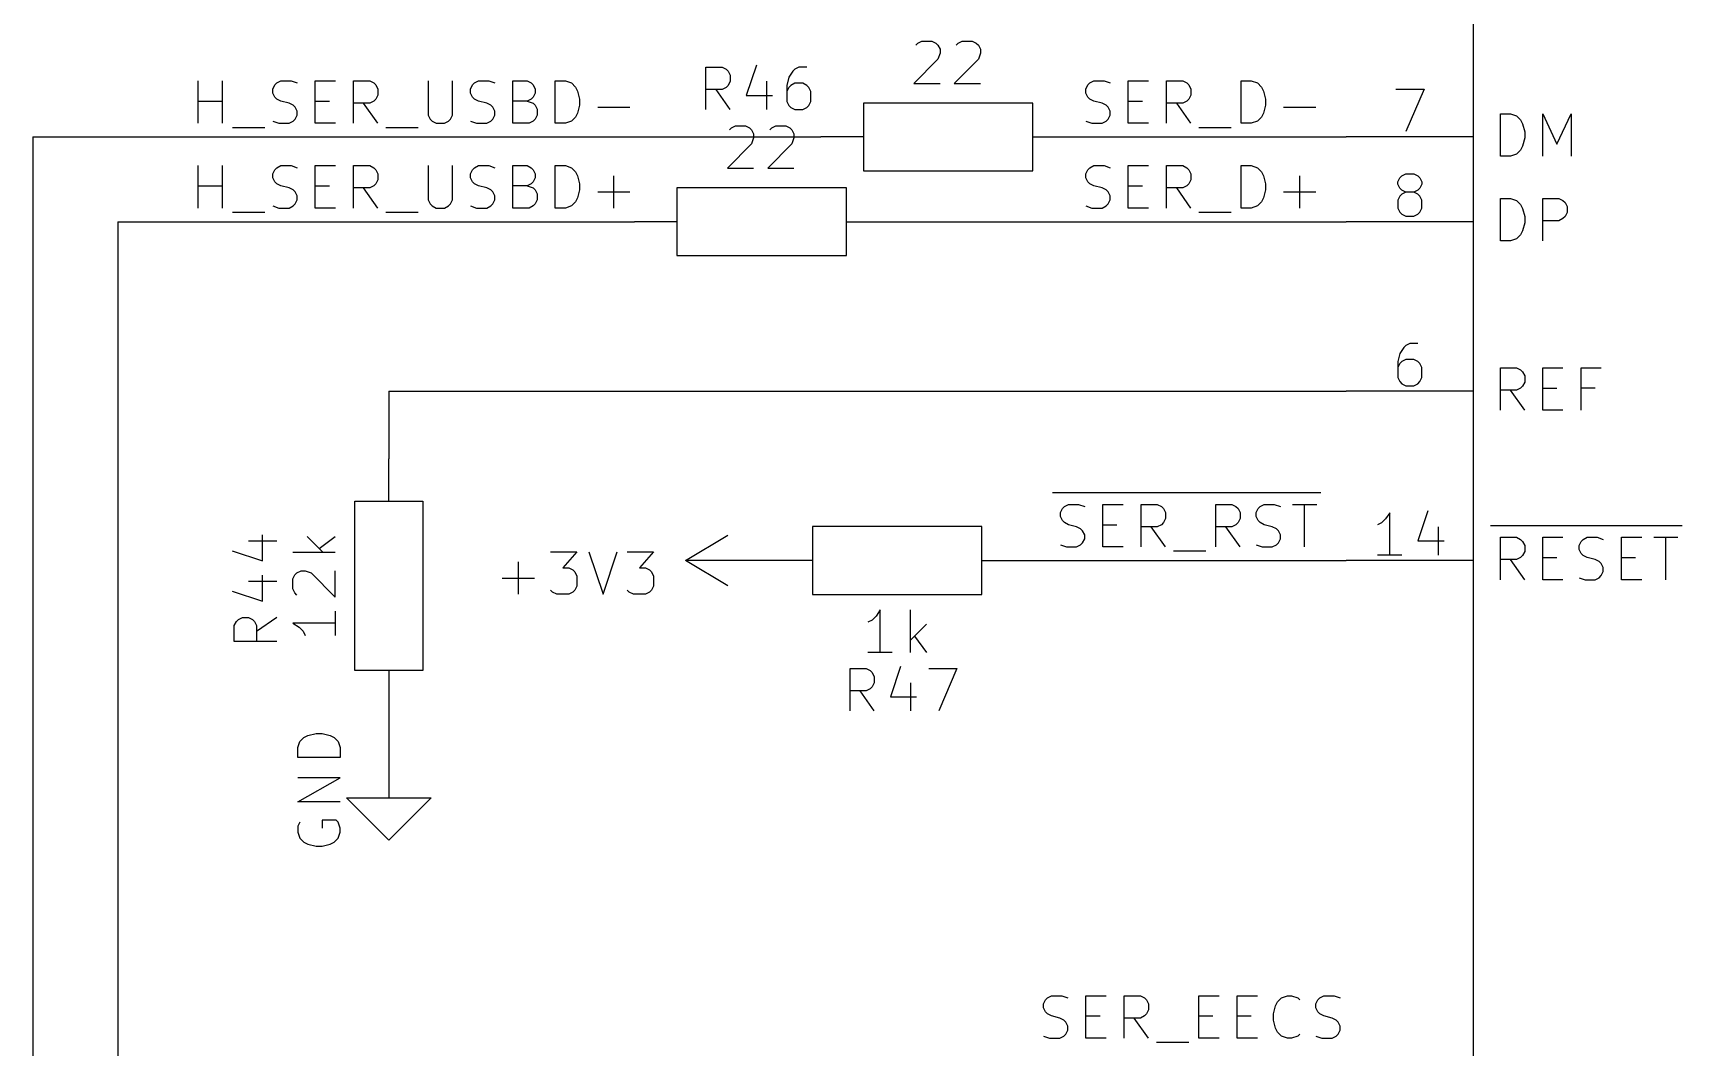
# Model space of a CAD drawing. Extents: x 0.4 to 16.1, y -11.3 to -0.4.
# Drawn here: x 8.41 to 10.356, y -3.564 to -2.367 of the extents above; entities that cross this region are included whole.
import ezdxf

# ---------------------------------------------------------------- set-up
doc = ezdxf.new("R2010")
doc.units = 0
doc.header["$MEASUREMENT"] = 0
for name, color, linetype in [('BLACK', 7, 'CONTINUOUS'), ('CYAN2', 4, 'CONTINUOUS'), ('GREEN2', 3, 'CONTINUOUS'), ('LYELLOW', 51, 'CONTINUOUS'), ('RED2', 1, 'CONTINUOUS')]:
    doc.layers.add(name, color=color, linetype=linetype)

msp = doc.modelspace()

# ---------------------------------------------------------------- linework, layer by layer
at = {"layer": 'BLACK', "linetype": 'CONTINUOUS'}
for p, q in [((8.60503, -2.47387), (8.60503, -2.42387)), ((8.6336, -2.47387), (8.6336, -2.42387)), ((8.69313, -2.43339), (8.6955, -2.42863)), ((8.6955, -2.42863), (8.69789, -2.42625)), ((8.69789, -2.42625), (8.70265, -2.42387)), ((8.70265, -2.42387), (8.71455, -2.42387)), ((8.71455, -2.42387), (8.7217, -2.42625)), ((8.74313, -2.47387), (8.74313, -2.42387)), ((8.74313, -2.42387), (8.76693, -2.42387)), ((8.78836, -2.47387), (8.78836, -2.42387)), ((8.78836, -2.42387), (8.80741, -2.42387)), ((8.80741, -2.42387), (8.81217, -2.42625)), ((8.81217, -2.42625), (8.81455, -2.42863)), ((8.81455, -2.42863), (8.81693, -2.43339)), ((8.87646, -2.42387), (8.87646, -2.46434)), ((8.90503, -2.46434), (8.90503, -2.42387)), ((8.92646, -2.43339), (8.92884, -2.42863)), ((8.92884, -2.42863), (8.93122, -2.42625)), ((8.93122, -2.42625), (8.93598, -2.42387)), ((8.93598, -2.42387), (8.94789, -2.42387)), ((8.94789, -2.42387), (8.95503, -2.42625)), ((8.97646, -2.47387), (8.97646, -2.42387)), ((8.97646, -2.42387), (8.99313, -2.42387)), ((8.99313, -2.42387), (8.99789, -2.42625)), ((8.99789, -2.42625), (9.00027, -2.42863)), ((9.00027, -2.42863), (9.00265, -2.43339)), ((9.02646, -2.47387), (9.02646, -2.42387)), ((9.02646, -2.42387), (9.03836, -2.42387)), ((9.03836, -2.42387), (9.0455, -2.42625)), ((9.0455, -2.42625), (9.05027, -2.43101)), ((9.05027, -2.43101), (9.05265, -2.43577)), ((9.65265, -2.43339), (9.65503, -2.42863)), ((9.65503, -2.42863), (9.65741, -2.42625)), ((9.65741, -2.42625), (9.66217, -2.42387)), ((9.66217, -2.42387), (9.67407, -2.42387)), ((9.67407, -2.42387), (9.68122, -2.42625)), ((9.70265, -2.47387), (9.70265, -2.42387)), ((9.70265, -2.42387), (9.72646, -2.42387)), ((9.74789, -2.47387), (9.74789, -2.42387)), ((9.74789, -2.42387), (9.76693, -2.42387)), ((9.76693, -2.42387), (9.7717, -2.42625)), ((9.7717, -2.42625), (9.77407, -2.42863)), ((9.77407, -2.42863), (9.77646, -2.43339)), ((9.83598, -2.47387), (9.83598, -2.42387)), ((9.83598, -2.42387), (9.84789, -2.42387)), ((9.84789, -2.42387), (9.85503, -2.42625)), ((9.85503, -2.42625), (9.85979, -2.43101)), ((9.85979, -2.43101), (9.86217, -2.43577)), ((8.60503, -2.44767), (8.6336, -2.44767)), ((8.69313, -2.43815), (8.69313, -2.43339)), ((8.6955, -2.44291), (8.69313, -2.43815)), ((8.69789, -2.4453), (8.6955, -2.44291)), ((8.70265, -2.44767), (8.69789, -2.4453)), ((8.71217, -2.45006), (8.70265, -2.44767)), ((8.71693, -2.45244), (8.71217, -2.45006)), ((8.74313, -2.44767), (8.75979, -2.44767)), ((8.80741, -2.45006), (8.78836, -2.45006)), ((8.81693, -2.47387), (8.80027, -2.45006)), ((8.81217, -2.44767), (8.80741, -2.45006)), ((8.81455, -2.4453), (8.81217, -2.44767)), ((8.81693, -2.44053), (8.81455, -2.4453)), ((8.81693, -2.43339), (8.81693, -2.44053)), ((8.92646, -2.43815), (8.92646, -2.43339)), ((8.92884, -2.44291), (8.92646, -2.43815)), ((8.93122, -2.4453), (8.92884, -2.44291)), ((8.93598, -2.44767), (8.93122, -2.4453)), ((8.9455, -2.45006), (8.93598, -2.44767)), ((8.95027, -2.45244), (8.9455, -2.45006)), ((8.99313, -2.44767), (8.97646, -2.44767)), ((8.99789, -2.4453), (8.99313, -2.44767)), ((8.99313, -2.44767), (9.00027, -2.45006)), ((9.00027, -2.44291), (8.99789, -2.4453)), ((9.00265, -2.43815), (9.00027, -2.44291)), ((9.00027, -2.45006), (9.00265, -2.45244)), ((9.00265, -2.43339), (9.00265, -2.43815)), ((9.05265, -2.43577), (9.05503, -2.4453)), ((9.05503, -2.4453), (9.05503, -2.45244)), ((9.65265, -2.43815), (9.65265, -2.43339)), ((9.65503, -2.44291), (9.65265, -2.43815)), ((9.65741, -2.4453), (9.65503, -2.44291)), ((9.66217, -2.44767), (9.65741, -2.4453)), ((9.6717, -2.45006), (9.66217, -2.44767)), ((9.67646, -2.45244), (9.6717, -2.45006)), ((9.70265, -2.44767), (9.71931, -2.44767)), ((9.76693, -2.45006), (9.74789, -2.45006)), ((9.77646, -2.47387), (9.75979, -2.45006)), ((9.7717, -2.44767), (9.76693, -2.45006)), ((9.77407, -2.4453), (9.7717, -2.44767)), ((9.77646, -2.44053), (9.77407, -2.4453)), ((9.77646, -2.43339), (9.77646, -2.44053)), ((9.86217, -2.43577), (9.86455, -2.4453)), ((9.86455, -2.4453), (9.86455, -2.45244)), ((8.69313, -2.47148), (8.70027, -2.47387)), ((8.71217, -2.47387), (8.71693, -2.47148)), ((8.71931, -2.45482), (8.71693, -2.45244)), ((8.71693, -2.47148), (8.71931, -2.4691)), ((8.7217, -2.45958), (8.71931, -2.45482)), ((8.71931, -2.4691), (8.7217, -2.46434)), ((8.7217, -2.46434), (8.7217, -2.45958)), ((8.87646, -2.46434), (8.87884, -2.4691)), ((8.87884, -2.4691), (8.88122, -2.47148)), ((8.88122, -2.47148), (8.88598, -2.47387)), ((8.8955, -2.47387), (8.90027, -2.47148)), ((8.90027, -2.47148), (8.90265, -2.4691)), ((8.90265, -2.4691), (8.90503, -2.46434)), ((8.92646, -2.47148), (8.9336, -2.47387)), ((8.9455, -2.47387), (8.95027, -2.47148)), ((8.95265, -2.45482), (8.95027, -2.45244)), ((8.95027, -2.47148), (8.95265, -2.4691)), ((8.95503, -2.45958), (8.95265, -2.45482)), ((8.95265, -2.4691), (8.95503, -2.46434)), ((8.95503, -2.46434), (8.95503, -2.45958)), ((9.00027, -2.47148), (8.9955, -2.47387)), ((9.00265, -2.4691), (9.00027, -2.47148)), ((9.00265, -2.45244), (9.00503, -2.4572)), ((9.00503, -2.46434), (9.00265, -2.4691)), ((9.00503, -2.4572), (9.00503, -2.46434)), ((9.0455, -2.47148), (9.03836, -2.47387)), ((9.05027, -2.46672), (9.0455, -2.47148)), ((9.05265, -2.46196), (9.05027, -2.46672)), ((9.05503, -2.45244), (9.05265, -2.46196)), ((9.07646, -2.45482), (9.11455, -2.45482)), ((9.65265, -2.47148), (9.65979, -2.47387)), ((9.6717, -2.47387), (9.67646, -2.47148)), ((9.67884, -2.45482), (9.67646, -2.45244)), ((9.67646, -2.47148), (9.67884, -2.4691)), ((9.68122, -2.45958), (9.67884, -2.45482)), ((9.67884, -2.4691), (9.68122, -2.46434)), ((9.68122, -2.46434), (9.68122, -2.45958)), ((9.85503, -2.47148), (9.84789, -2.47387)), ((9.85979, -2.46672), (9.85503, -2.47148)), ((9.86217, -2.46196), (9.85979, -2.46672)), ((9.86455, -2.45244), (9.86217, -2.46196)), ((9.88598, -2.45482), (9.92407, -2.45482)), ((8.6455, -2.47863), (8.6836, -2.47863)), ((8.70027, -2.47387), (8.71217, -2.47387)), ((8.76693, -2.47387), (8.74313, -2.47387)), ((8.82646, -2.47863), (8.86455, -2.47863)), ((8.88598, -2.47387), (8.8955, -2.47387)), ((8.9336, -2.47387), (8.9455, -2.47387)), ((8.9955, -2.47387), (8.97646, -2.47387)), ((9.03836, -2.47387), (9.02646, -2.47387)), ((9.65979, -2.47387), (9.6717, -2.47387)), ((9.72646, -2.47387), (9.70265, -2.47387)), ((9.78598, -2.47863), (9.82407, -2.47863)), ((9.84789, -2.47387), (9.83598, -2.47387)), ((8.60503, -2.57387), (8.60503, -2.52387)), ((8.6336, -2.57387), (8.6336, -2.52387)), ((8.69313, -2.53339), (8.6955, -2.52863)), ((8.6955, -2.52863), (8.69789, -2.52625)), ((8.69789, -2.52625), (8.70265, -2.52387)), ((8.70265, -2.52387), (8.71455, -2.52387)), ((8.71455, -2.52387), (8.7217, -2.52625)), ((8.74313, -2.57387), (8.74313, -2.52387)), ((8.74313, -2.52387), (8.76693, -2.52387)), ((8.78836, -2.57387), (8.78836, -2.52387)), ((8.78836, -2.52387), (8.80741, -2.52387)), ((8.80741, -2.52387), (8.81217, -2.52625)), ((8.81217, -2.52625), (8.81455, -2.52863)), ((8.81455, -2.52863), (8.81693, -2.53339)), ((8.87646, -2.52387), (8.87646, -2.56434)), ((8.90503, -2.56434), (8.90503, -2.52387)), ((8.92646, -2.53339), (8.92884, -2.52863)), ((8.92884, -2.52863), (8.93122, -2.52625)), ((8.93122, -2.52625), (8.93598, -2.52387)), ((8.93598, -2.52387), (8.94789, -2.52387)), ((8.94789, -2.52387), (8.95503, -2.52625)), ((8.97646, -2.57387), (8.97646, -2.52387)), ((8.97646, -2.52387), (8.99313, -2.52387)), ((8.99313, -2.52387), (8.99789, -2.52625)), ((8.99789, -2.52625), (9.00027, -2.52863)), ((9.00027, -2.52863), (9.00265, -2.53339)), ((9.02646, -2.57387), (9.02646, -2.52387)), ((9.02646, -2.52387), (9.03836, -2.52387)), ((9.03836, -2.52387), (9.0455, -2.52625)), ((9.0455, -2.52625), (9.05027, -2.53101)), ((9.65265, -2.53339), (9.65503, -2.52863)), ((9.65503, -2.52863), (9.65741, -2.52625)), ((9.65741, -2.52625), (9.66217, -2.52387)), ((9.66217, -2.52387), (9.67407, -2.52387)), ((9.67407, -2.52387), (9.68122, -2.52625)), ((9.70265, -2.57387), (9.70265, -2.52387)), ((9.70265, -2.52387), (9.72646, -2.52387)), ((9.74789, -2.57387), (9.74789, -2.52387)), ((9.74789, -2.52387), (9.76693, -2.52387)), ((9.76693, -2.52387), (9.7717, -2.52625)), ((9.7717, -2.52625), (9.77407, -2.52863)), ((9.77407, -2.52863), (9.77646, -2.53339)), ((9.83598, -2.57387), (9.83598, -2.52387)), ((9.83598, -2.52387), (9.84789, -2.52387)), ((9.84789, -2.52387), (9.85503, -2.52625)), ((9.85503, -2.52625), (9.85979, -2.53101)), ((8.60503, -2.54767), (8.6336, -2.54767)), ((8.69313, -2.53815), (8.69313, -2.53339)), ((8.6955, -2.54291), (8.69313, -2.53815)), ((8.69789, -2.5453), (8.6955, -2.54291)), ((8.70265, -2.54767), (8.69789, -2.5453)), ((8.71217, -2.55006), (8.70265, -2.54767)), ((8.74313, -2.54767), (8.75979, -2.54767)), ((8.81217, -2.54767), (8.80741, -2.55006)), ((8.81455, -2.5453), (8.81217, -2.54767)), ((8.81693, -2.54053), (8.81455, -2.5453)), ((8.81693, -2.53339), (8.81693, -2.54053)), ((8.92646, -2.53815), (8.92646, -2.53339)), ((8.92884, -2.54291), (8.92646, -2.53815)), ((8.93122, -2.5453), (8.92884, -2.54291)), ((8.93598, -2.54767), (8.93122, -2.5453)), ((8.9455, -2.55006), (8.93598, -2.54767)), ((8.99313, -2.54767), (8.97646, -2.54767)), ((8.99789, -2.5453), (8.99313, -2.54767)), ((8.99313, -2.54767), (9.00027, -2.55006)), ((9.00027, -2.54291), (8.99789, -2.5453)), ((9.00265, -2.53815), (9.00027, -2.54291)), ((9.00265, -2.53339), (9.00265, -2.53815)), ((9.05027, -2.53101), (9.05265, -2.53577)), ((9.05265, -2.53577), (9.05503, -2.5453)), ((9.05503, -2.5453), (9.05503, -2.55244)), ((9.0955, -2.57387), (9.0955, -2.53577)), ((9.65265, -2.53815), (9.65265, -2.53339)), ((9.65503, -2.54291), (9.65265, -2.53815)), ((9.65741, -2.5453), (9.65503, -2.54291)), ((9.66217, -2.54767), (9.65741, -2.5453)), ((9.6717, -2.55006), (9.66217, -2.54767)), ((9.70265, -2.54767), (9.71931, -2.54767)), ((9.7717, -2.54767), (9.76693, -2.55006)), ((9.77407, -2.5453), (9.7717, -2.54767)), ((9.77646, -2.54053), (9.77407, -2.5453)), ((9.77646, -2.53339), (9.77646, -2.54053)), ((9.85979, -2.53101), (9.86217, -2.53577)), ((9.86217, -2.53577), (9.86455, -2.5453)), ((9.86455, -2.5453), (9.86455, -2.55244)), ((9.90503, -2.57387), (9.90503, -2.53577)), ((8.71693, -2.55244), (8.71217, -2.55006)), ((8.71931, -2.55482), (8.71693, -2.55244)), ((8.7217, -2.55958), (8.71931, -2.55482)), ((8.71931, -2.5691), (8.7217, -2.56434)), ((8.7217, -2.56434), (8.7217, -2.55958)), ((8.80741, -2.55006), (8.78836, -2.55006)), ((8.81693, -2.57387), (8.80027, -2.55006)), ((8.87646, -2.56434), (8.87884, -2.5691)), ((8.90265, -2.5691), (8.90503, -2.56434)), ((8.95027, -2.55244), (8.9455, -2.55006)), ((8.95265, -2.55482), (8.95027, -2.55244)), ((8.95503, -2.55958), (8.95265, -2.55482)), ((8.95265, -2.5691), (8.95503, -2.56434)), ((8.95503, -2.56434), (8.95503, -2.55958)), ((9.00027, -2.55006), (9.00265, -2.55244)), ((9.00265, -2.55244), (9.00503, -2.5572)), ((9.00503, -2.56434), (9.00265, -2.5691)), ((9.00503, -2.5572), (9.00503, -2.56434)), ((9.05027, -2.56672), (9.0455, -2.57148)), ((9.05265, -2.56196), (9.05027, -2.56672)), ((9.05503, -2.55244), (9.05265, -2.56196)), ((9.07646, -2.55482), (9.11455, -2.55482)), ((9.67646, -2.55244), (9.6717, -2.55006)), ((9.67884, -2.55482), (9.67646, -2.55244)), ((9.68122, -2.55958), (9.67884, -2.55482)), ((9.67884, -2.5691), (9.68122, -2.56434)), ((9.68122, -2.56434), (9.68122, -2.55958)), ((9.76693, -2.55006), (9.74789, -2.55006)), ((9.77646, -2.57387), (9.75979, -2.55006)), ((9.85979, -2.56672), (9.85503, -2.57148)), ((9.86217, -2.56196), (9.85979, -2.56672)), ((9.86455, -2.55244), (9.86217, -2.56196)), ((9.88598, -2.55482), (9.92407, -2.55482)), ((8.6455, -2.57863), (8.6836, -2.57863)), ((8.69313, -2.57148), (8.70027, -2.57387)), ((8.70027, -2.57387), (8.71217, -2.57387)), ((8.71217, -2.57387), (8.71693, -2.57148)), ((8.71693, -2.57148), (8.71931, -2.5691)), ((8.76693, -2.57387), (8.74313, -2.57387)), ((8.82646, -2.57863), (8.86455, -2.57863)), ((8.87884, -2.5691), (8.88122, -2.57148)), ((8.88122, -2.57148), (8.88598, -2.57387)), ((8.88598, -2.57387), (8.8955, -2.57387)), ((8.8955, -2.57387), (8.90027, -2.57148)), ((8.90027, -2.57148), (8.90265, -2.5691)), ((8.92646, -2.57148), (8.9336, -2.57387)), ((8.9336, -2.57387), (8.9455, -2.57387)), ((8.9455, -2.57387), (8.95027, -2.57148)), ((8.95027, -2.57148), (8.95265, -2.5691)), ((8.9955, -2.57387), (8.97646, -2.57387)), ((9.00027, -2.57148), (8.9955, -2.57387)), ((9.00265, -2.5691), (9.00027, -2.57148)), ((9.03836, -2.57387), (9.02646, -2.57387)), ((9.0455, -2.57148), (9.03836, -2.57387)), ((9.65265, -2.57148), (9.65979, -2.57387)), ((9.65979, -2.57387), (9.6717, -2.57387)), ((9.6717, -2.57387), (9.67646, -2.57148)), ((9.67646, -2.57148), (9.67884, -2.5691)), ((9.72646, -2.57387), (9.70265, -2.57387)), ((9.78598, -2.57863), (9.82407, -2.57863)), ((9.84789, -2.57387), (9.83598, -2.57387)), ((9.85503, -2.57148), (9.84789, -2.57387)), ((9.61313, -2.90975), (9.66074, -2.90975)), ((9.66074, -2.90975), (9.70598, -2.90975)), ((9.70598, -2.90975), (9.75598, -2.90975)), ((9.75598, -2.90975), (9.79407, -2.90975)), ((9.79407, -2.90975), (9.84407, -2.90975)), ((9.84407, -2.90975), (9.8917, -2.90975)), ((9.8917, -2.90975), (9.92979, -2.90975)), ((9.62265, -2.93339), (9.62503, -2.92863)), ((9.62265, -2.93815), (9.62265, -2.93339)), ((9.62503, -2.94291), (9.62265, -2.93815)), ((9.62503, -2.92863), (9.62741, -2.92625)), ((9.62741, -2.92625), (9.63217, -2.92387)), ((9.63217, -2.92387), (9.64407, -2.92387)), ((9.64407, -2.92387), (9.65122, -2.92625)), ((9.67265, -2.97387), (9.67265, -2.92387)), ((9.67265, -2.92387), (9.69646, -2.92387)), ((9.71789, -2.97387), (9.71789, -2.92387)), ((9.71789, -2.92387), (9.73693, -2.92387)), ((9.73693, -2.92387), (9.7417, -2.92625)), ((9.7417, -2.92625), (9.74407, -2.92863)), ((9.74407, -2.92863), (9.74646, -2.93339)), ((9.74646, -2.93339), (9.74646, -2.94053)), ((9.80598, -2.97387), (9.80598, -2.92387)), ((9.80598, -2.92387), (9.82503, -2.92387)), ((9.82503, -2.92387), (9.82979, -2.92625)), ((9.82979, -2.92625), (9.83217, -2.92863)), ((9.83217, -2.92863), (9.83455, -2.93339)), ((9.83455, -2.93339), (9.83455, -2.94053)), ((9.8536, -2.93339), (9.85598, -2.92863)), ((9.8536, -2.93815), (9.8536, -2.93339)), ((9.85598, -2.94291), (9.8536, -2.93815)), ((9.85598, -2.92863), (9.85836, -2.92625)), ((9.85836, -2.92625), (9.86313, -2.92387)), ((9.86313, -2.92387), (9.87503, -2.92387)), ((9.87503, -2.92387), (9.88217, -2.92625)), ((9.89646, -2.92387), (9.92503, -2.92387)), ((9.91074, -2.97387), (9.91074, -2.92387)), ((9.62741, -2.9453), (9.62503, -2.94291)), ((9.63217, -2.94767), (9.62741, -2.9453)), ((9.6417, -2.95006), (9.63217, -2.94767)), ((9.64646, -2.95244), (9.6417, -2.95006)), ((9.64884, -2.95482), (9.64646, -2.95244)), ((9.65122, -2.95958), (9.64884, -2.95482)), ((9.67265, -2.94767), (9.68931, -2.94767)), ((9.73693, -2.95006), (9.71789, -2.95006)), ((9.74646, -2.97387), (9.72979, -2.95006)), ((9.7417, -2.94767), (9.73693, -2.95006)), ((9.74407, -2.9453), (9.7417, -2.94767)), ((9.74646, -2.94053), (9.74407, -2.9453)), ((9.82503, -2.95006), (9.80598, -2.95006)), ((9.83455, -2.97387), (9.81789, -2.95006)), ((9.82979, -2.94767), (9.82503, -2.95006)), ((9.83217, -2.9453), (9.82979, -2.94767)), ((9.83455, -2.94053), (9.83217, -2.9453)), ((9.85836, -2.9453), (9.85598, -2.94291)), ((9.86313, -2.94767), (9.85836, -2.9453)), ((9.87265, -2.95006), (9.86313, -2.94767)), ((9.87741, -2.95244), (9.87265, -2.95006)), ((9.87979, -2.95482), (9.87741, -2.95244)), ((9.88217, -2.95958), (9.87979, -2.95482)), ((9.62265, -2.97148), (9.62979, -2.97387)), ((9.62979, -2.97387), (9.6417, -2.97387)), ((9.6417, -2.97387), (9.64646, -2.97148)), ((9.64646, -2.97148), (9.64884, -2.9691)), ((9.64884, -2.9691), (9.65122, -2.96434)), ((9.65122, -2.96434), (9.65122, -2.95958)), ((9.69646, -2.97387), (9.67265, -2.97387)), ((9.8536, -2.97148), (9.86074, -2.97387)), ((9.86074, -2.97387), (9.87265, -2.97387)), ((9.87265, -2.97387), (9.87741, -2.97148)), ((9.87741, -2.97148), (9.87979, -2.9691)), ((9.87979, -2.9691), (9.88217, -2.96434)), ((9.88217, -2.96434), (9.88217, -2.95958)), ((9.75598, -2.97863), (9.79407, -2.97863)), ((9.60265, -3.51339), (9.60503, -3.50863)), ((9.60265, -3.51815), (9.60265, -3.51339)), ((9.60503, -3.52291), (9.60265, -3.51815)), ((9.60503, -3.50863), (9.60741, -3.50625)), ((9.60741, -3.50625), (9.61217, -3.50387)), ((9.61217, -3.50387), (9.62407, -3.50387)), ((9.62407, -3.50387), (9.63122, -3.50625)), ((9.65265, -3.55387), (9.65265, -3.50387)), ((9.65265, -3.50387), (9.67646, -3.50387)), ((9.69789, -3.55387), (9.69789, -3.50387)), ((9.69789, -3.50387), (9.71693, -3.50387)), ((9.71693, -3.50387), (9.7217, -3.50625)), ((9.7217, -3.50625), (9.72407, -3.50863)), ((9.72407, -3.50863), (9.72646, -3.51339)), ((9.72646, -3.52053), (9.72407, -3.5253)), ((9.72646, -3.51339), (9.72646, -3.52053)), ((9.78598, -3.55387), (9.78598, -3.50387)), ((9.78598, -3.50387), (9.80979, -3.50387)), ((9.83122, -3.55387), (9.83122, -3.50387)), ((9.83122, -3.50387), (9.85503, -3.50387)), ((9.87407, -3.5253), (9.87646, -3.51577)), ((9.87646, -3.51577), (9.87884, -3.51101)), ((9.87884, -3.51101), (9.8836, -3.50625)), ((9.8836, -3.50625), (9.89074, -3.50387)), ((9.89074, -3.50387), (9.8955, -3.50387)), ((9.8955, -3.50387), (9.90265, -3.50625)), ((9.90265, -3.50625), (9.90503, -3.50863)), ((9.92407, -3.51339), (9.92646, -3.50863)), ((9.92407, -3.51815), (9.92407, -3.51339)), ((9.92646, -3.52291), (9.92407, -3.51815)), ((9.92646, -3.50863), (9.92884, -3.50625)), ((9.92884, -3.50625), (9.9336, -3.50387)), ((9.9336, -3.50387), (9.9455, -3.50387)), ((9.9455, -3.50387), (9.95265, -3.50625)), ((9.60741, -3.5253), (9.60503, -3.52291)), ((9.61217, -3.52767), (9.60741, -3.5253)), ((9.6217, -3.53006), (9.61217, -3.52767)), ((9.62646, -3.53244), (9.6217, -3.53006)), ((9.62884, -3.53482), (9.62646, -3.53244)), ((9.63122, -3.53958), (9.62884, -3.53482)), ((9.63122, -3.54434), (9.63122, -3.53958)), ((9.65265, -3.52767), (9.66931, -3.52767)), ((9.71693, -3.53006), (9.69789, -3.53006)), ((9.72646, -3.55387), (9.70979, -3.53006)), ((9.7217, -3.52767), (9.71693, -3.53006)), ((9.72407, -3.5253), (9.7217, -3.52767)), ((9.78598, -3.52767), (9.80265, -3.52767)), ((9.83122, -3.52767), (9.84789, -3.52767)), ((9.87407, -3.53244), (9.87407, -3.5253)), ((9.87646, -3.54196), (9.87407, -3.53244)), ((9.87884, -3.54672), (9.87646, -3.54196)), ((9.92884, -3.5253), (9.92646, -3.52291)), ((9.9336, -3.52767), (9.92884, -3.5253)), ((9.94313, -3.53006), (9.9336, -3.52767)), ((9.94789, -3.53244), (9.94313, -3.53006)), ((9.95027, -3.53482), (9.94789, -3.53244)), ((9.95265, -3.53958), (9.95027, -3.53482)), ((9.95265, -3.54434), (9.95265, -3.53958)), ((9.60265, -3.55148), (9.60979, -3.55387)), ((9.60979, -3.55387), (9.6217, -3.55387)), ((9.6217, -3.55387), (9.62646, -3.55148)), ((9.62646, -3.55148), (9.62884, -3.5491)), ((9.62884, -3.5491), (9.63122, -3.54434)), ((9.67646, -3.55387), (9.65265, -3.55387)), ((9.73598, -3.55863), (9.77407, -3.55863)), ((9.80979, -3.55387), (9.78598, -3.55387)), ((9.85503, -3.55387), (9.83122, -3.55387)), ((9.8836, -3.55148), (9.87884, -3.54672)), ((9.89074, -3.55387), (9.8836, -3.55148)), ((9.8955, -3.55387), (9.89074, -3.55387)), ((9.90265, -3.55148), (9.8955, -3.55387)), ((9.90503, -3.5491), (9.90265, -3.55148)), ((9.92407, -3.55148), (9.93122, -3.55387)), ((9.93122, -3.55387), (9.94313, -3.55387)), ((9.94313, -3.55387), (9.94789, -3.55148)), ((9.94789, -3.55148), (9.95027, -3.5491)), ((9.95027, -3.5491), (9.95265, -3.54434))]:
    msp.add_line(p, q, dxfattribs=at)
at = {"layer": 'CYAN2', "linetype": 'CONTINUOUS'}
for p, q in [((9.4519, -2.38159), (9.45428, -2.37922)), ((9.45428, -2.37922), (9.45905, -2.37683)), ((9.45905, -2.37683), (9.47095, -2.37683)), ((9.47095, -2.37683), (9.47571, -2.37922)), ((9.47571, -2.37922), (9.47809, -2.38159)), ((9.47809, -2.38159), (9.48047, -2.38636)), ((9.48047, -2.39112), (9.47809, -2.39826)), ((9.48047, -2.38636), (9.48047, -2.39112)), ((9.49952, -2.38159), (9.5019, -2.37922)), ((9.5019, -2.37922), (9.50667, -2.37683)), ((9.50667, -2.37683), (9.51857, -2.37683)), ((9.51857, -2.37683), (9.52333, -2.37922)), ((9.52333, -2.37922), (9.52571, -2.38159)), ((9.52571, -2.38159), (9.52809, -2.38636)), ((9.52809, -2.39112), (9.52571, -2.39826)), ((9.52809, -2.38636), (9.52809, -2.39112)), ((9.20428, -2.45762), (9.20428, -2.40762)), ((9.20428, -2.40762), (9.22333, -2.40762)), ((9.22333, -2.40762), (9.22809, -2.41)), ((9.22809, -2.41), (9.23047, -2.41238)), ((9.23047, -2.41238), (9.23285, -2.41714)), ((9.26381, -2.40524), (9.2519, -2.44095)), ((9.30667, -2.41238), (9.3019, -2.41952)), ((9.30905, -2.41), (9.30667, -2.41238)), ((9.31381, -2.40762), (9.30905, -2.41)), ((9.32333, -2.40762), (9.31381, -2.40762)), ((9.47809, -2.39826), (9.44952, -2.42683)), ((9.52571, -2.39826), (9.49714, -2.42683)), ((9.22809, -2.43143), (9.22333, -2.43381)), ((9.23047, -2.42905), (9.22809, -2.43143)), ((9.23285, -2.42428), (9.23047, -2.42905)), ((9.23285, -2.41714), (9.23285, -2.42428)), ((9.27571, -2.42428), (9.27571, -2.45762)), ((9.3019, -2.41952), (9.29952, -2.42905)), ((9.29952, -2.42905), (9.29952, -2.44809)), ((9.3019, -2.43143), (9.29952, -2.43619)), ((9.30428, -2.42905), (9.3019, -2.43143)), ((9.30905, -2.42667), (9.30428, -2.42905)), ((9.31857, -2.42667), (9.30905, -2.42667)), ((9.32333, -2.42905), (9.31857, -2.42667)), ((9.32571, -2.43143), (9.32333, -2.42905)), ((9.32809, -2.43619), (9.32571, -2.43143)), ((9.44952, -2.42683), (9.48047, -2.42683)), ((9.49714, -2.42683), (9.52809, -2.42683)), ((9.22333, -2.43381), (9.20428, -2.43381)), ((9.23285, -2.45762), (9.21619, -2.43381)), ((9.2519, -2.44095), (9.28285, -2.44095)), ((9.29952, -2.44809), (9.3019, -2.45285)), ((9.32571, -2.45285), (9.32809, -2.44809)), ((9.32809, -2.44809), (9.32809, -2.43619)), ((9.3019, -2.45285), (9.30428, -2.45524)), ((9.30428, -2.45524), (9.30905, -2.45762)), ((9.30905, -2.45762), (9.31857, -2.45762)), ((9.31857, -2.45762), (9.32333, -2.45524)), ((9.32333, -2.45524), (9.32571, -2.45285)), ((10.1419, -2.51262), (10.1419, -2.46262)), ((10.1419, -2.46262), (10.1538, -2.46262)), ((10.1538, -2.46262), (10.1609, -2.465)), ((10.1609, -2.465), (10.1657, -2.46976)), ((10.1657, -2.46976), (10.1681, -2.47452)), ((10.1919, -2.51262), (10.1919, -2.46262)), ((10.1919, -2.46262), (10.2086, -2.49833)), ((10.2086, -2.49833), (10.2252, -2.46262)), ((10.2252, -2.46262), (10.2252, -2.51262)), ((9.2319, -2.48159), (9.23428, -2.47922)), ((9.23428, -2.47922), (9.23905, -2.47683)), ((9.23905, -2.47683), (9.25095, -2.47683)), ((9.25095, -2.47683), (9.25571, -2.47922)), ((9.25571, -2.47922), (9.25809, -2.48159)), ((9.25809, -2.48159), (9.26047, -2.48636)), ((9.26047, -2.49112), (9.25809, -2.49826)), ((9.26047, -2.48636), (9.26047, -2.49112)), ((9.27952, -2.48159), (9.2819, -2.47922)), ((9.2819, -2.47922), (9.28667, -2.47683)), ((9.28667, -2.47683), (9.29857, -2.47683)), ((9.29857, -2.47683), (9.30333, -2.47922)), ((9.30333, -2.47922), (9.30571, -2.48159)), ((9.30571, -2.48159), (9.30809, -2.48636)), ((9.30809, -2.49112), (9.30571, -2.49826)), ((9.30809, -2.48636), (9.30809, -2.49112)), ((10.1681, -2.47452), (10.1705, -2.48405)), ((10.1705, -2.48405), (10.1705, -2.49119)), ((9.25809, -2.49826), (9.22952, -2.52683)), ((9.30571, -2.49826), (9.27714, -2.52683)), ((10.1609, -2.51024), (10.1538, -2.51262)), ((10.1657, -2.50547), (10.1609, -2.51024)), ((10.1681, -2.50071), (10.1657, -2.50547)), ((10.1705, -2.49119), (10.1681, -2.50071)), ((9.22952, -2.52683), (9.26047, -2.52683)), ((9.27714, -2.52683), (9.30809, -2.52683)), ((10.1538, -2.51262), (10.1419, -2.51262)), ((10.1419, -2.61262), (10.1419, -2.56262)), ((10.1419, -2.56262), (10.1538, -2.56262)), ((10.1538, -2.56262), (10.1609, -2.565)), ((10.1609, -2.565), (10.1657, -2.56976)), ((10.1919, -2.61262), (10.1919, -2.56262)), ((10.1919, -2.56262), (10.2109, -2.56262)), ((10.2109, -2.56262), (10.2157, -2.565)), ((10.2157, -2.565), (10.2181, -2.56738)), ((10.2181, -2.56738), (10.2205, -2.57214)), ((10.1657, -2.56976), (10.1681, -2.57452)), ((10.1681, -2.57452), (10.1705, -2.58405)), ((10.1705, -2.58405), (10.1705, -2.59119)), ((10.2157, -2.58643), (10.2109, -2.58881)), ((10.2181, -2.58405), (10.2157, -2.58643)), ((10.2205, -2.57928), (10.2181, -2.58405)), ((10.2205, -2.57214), (10.2205, -2.57928)), ((10.1657, -2.60547), (10.1609, -2.61024)), ((10.1681, -2.60071), (10.1657, -2.60547)), ((10.1705, -2.59119), (10.1681, -2.60071)), ((10.2109, -2.58881), (10.1919, -2.58881)), ((10.1538, -2.61262), (10.1419, -2.61262)), ((10.1609, -2.61024), (10.1538, -2.61262)), ((10.1419, -2.81262), (10.1419, -2.76262)), ((10.1419, -2.76262), (10.1609, -2.76262)), ((10.1609, -2.76262), (10.1657, -2.765)), ((10.1919, -2.81262), (10.1919, -2.76262)), ((10.1919, -2.76262), (10.2157, -2.76262)), ((10.2371, -2.81262), (10.2371, -2.76262)), ((10.2371, -2.76262), (10.2609, -2.76262)), ((10.1657, -2.765), (10.1681, -2.76738)), ((10.1681, -2.76738), (10.1705, -2.77214)), ((10.1705, -2.77928), (10.1681, -2.78405)), ((10.1705, -2.77214), (10.1705, -2.77928)), ((10.1609, -2.78881), (10.1419, -2.78881)), ((10.1705, -2.81262), (10.1538, -2.78881)), ((10.1657, -2.78643), (10.1609, -2.78881)), ((10.1681, -2.78405), (10.1657, -2.78643)), ((10.1919, -2.78643), (10.2086, -2.78643)), ((10.2538, -2.78643), (10.2371, -2.78643)), ((10.2157, -2.81262), (10.1919, -2.81262)), ((10.13, -2.9485), (10.18, -2.9485)), ((10.18, -2.9485), (10.2252, -2.9485)), ((10.2252, -2.9485), (10.2729, -2.9485)), ((10.2729, -2.9485), (10.3181, -2.9485)), ((10.3181, -2.9485), (10.3562, -2.9485)), ((8.66428, -2.96667), (8.69762, -2.96667)), ((8.68095, -2.99047), (8.68095, -2.95952)), ((8.7335, -2.96167), (8.75255, -2.98071)), ((8.74779, -2.97595), (8.76683, -2.96167)), ((10.1419, -3.01262), (10.1419, -2.96262)), ((10.1419, -2.96262), (10.1609, -2.96262)), ((10.1609, -2.96262), (10.1657, -2.965)), ((10.1657, -2.965), (10.1681, -2.96738)), ((10.1681, -2.96738), (10.1705, -2.97214)), ((10.1705, -2.97214), (10.1705, -2.97928)), ((10.1919, -3.01262), (10.1919, -2.96262)), ((10.1919, -2.96262), (10.2157, -2.96262)), ((10.2348, -2.97214), (10.2371, -2.96738)), ((10.2348, -2.9769), (10.2348, -2.97214)), ((10.2371, -2.98167), (10.2348, -2.9769)), ((10.2371, -2.96738), (10.2395, -2.965)), ((10.2395, -2.965), (10.2443, -2.96262)), ((10.2443, -2.96262), (10.2562, -2.96262)), ((10.2562, -2.96262), (10.2633, -2.965)), ((10.2848, -3.01262), (10.2848, -2.96262)), ((10.2848, -2.96262), (10.3086, -2.96262)), ((10.3229, -2.96262), (10.3514, -2.96262)), ((10.3371, -3.01262), (10.3371, -2.96262)), ((8.64524, -2.97857), (8.68095, -2.99047)), ((8.76683, -2.98071), (8.71683, -2.98071)), ((8.98282, -3.0297), (8.98282, -2.9916)), ((9.02092, -2.9797), (9.05187, -2.9797)), ((9.05187, -2.9797), (9.0352, -2.99874)), ((9.06616, -2.9797), (9.08282, -3.0297)), ((9.08282, -3.0297), (9.09949, -2.9797)), ((9.1114, -2.9797), (9.14235, -2.9797)), ((9.14235, -2.9797), (9.12568, -2.99874)), ((10.1609, -2.98881), (10.1419, -2.98881)), ((10.1705, -3.01262), (10.1538, -2.98881)), ((10.1657, -2.98643), (10.1609, -2.98881)), ((10.1681, -2.98405), (10.1657, -2.98643)), ((10.1705, -2.97928), (10.1681, -2.98405)), ((10.1919, -2.98643), (10.2086, -2.98643)), ((10.2395, -2.98405), (10.2371, -2.98167)), ((10.2443, -2.98643), (10.2395, -2.98405)), ((10.2538, -2.98881), (10.2443, -2.98643)), ((10.2586, -2.99119), (10.2538, -2.98881)), ((10.2609, -2.99357), (10.2586, -2.99119)), ((10.2633, -2.99833), (10.2609, -2.99357)), ((10.2848, -2.98643), (10.3014, -2.98643)), ((8.66428, -3.01428), (8.69762, -3.01428)), ((8.68095, -3.03809), (8.68095, -3.00714)), ((8.71683, -3.01167), (8.71922, -3.0069)), ((8.71683, -3.02357), (8.71683, -3.01167)), ((8.71922, -3.0069), (8.72159, -3.00452)), ((8.72159, -3.00452), (8.72636, -3.00214)), ((8.72636, -3.00214), (8.73112, -3.00214)), ((8.73112, -3.00214), (8.73826, -3.00452)), ((8.73826, -3.00452), (8.76683, -3.03309)), ((8.76683, -3.03309), (8.76683, -3.00214)), ((8.96378, -3.01065), (9.00187, -3.01065)), ((9.0352, -2.99874), (9.04235, -2.99874)), ((9.04235, -2.99874), (9.04711, -3.00113)), ((9.04711, -3.00113), (9.04949, -3.0035)), ((9.04949, -3.0035), (9.05187, -3.00827)), ((9.05187, -3.00827), (9.05187, -3.02017)), ((9.12568, -2.99874), (9.13282, -2.99874)), ((9.13282, -2.99874), (9.13759, -3.00113)), ((9.13759, -3.00113), (9.13997, -3.0035)), ((9.13997, -3.0035), (9.14235, -3.00827)), ((9.14235, -3.00827), (9.14235, -3.02017)), ((10.2157, -3.01262), (10.1919, -3.01262)), ((10.2348, -3.01024), (10.2419, -3.01262)), ((10.2419, -3.01262), (10.2538, -3.01262)), ((10.2538, -3.01262), (10.2586, -3.01024)), ((10.2586, -3.01024), (10.2609, -3.00785)), ((10.2609, -3.00785), (10.2633, -3.00309)), ((10.2633, -3.00309), (10.2633, -2.99833)), ((10.3086, -3.01262), (10.2848, -3.01262)), ((8.64524, -3.02619), (8.68095, -3.03809)), ((8.71922, -3.02833), (8.71683, -3.02357)), ((8.72159, -3.03071), (8.71922, -3.02833)), ((9.0233, -3.02731), (9.02092, -3.02493)), ((9.02806, -3.0297), (9.0233, -3.02731)), ((9.04235, -3.0297), (9.02806, -3.0297)), ((9.04711, -3.02731), (9.04235, -3.0297)), ((9.04949, -3.02493), (9.04711, -3.02731)), ((9.05187, -3.02017), (9.04949, -3.02493)), ((9.11378, -3.02731), (9.1114, -3.02493)), ((9.11854, -3.0297), (9.11378, -3.02731)), ((9.13282, -3.0297), (9.11854, -3.0297)), ((9.13759, -3.02731), (9.13282, -3.0297)), ((9.13997, -3.02493), (9.13759, -3.02731)), ((9.14235, -3.02017), (9.13997, -3.02493)), ((8.76683, -3.04976), (8.76683, -3.07833)), ((9.40976, -3.0484), (9.405, -3.05554)), ((9.40976, -3.0984), (9.40976, -3.0484)), ((9.44547, -3.0984), (9.44547, -3.0484)), ((8.64762, -3.06667), (8.65, -3.0619)), ((8.64762, -3.08571), (8.64762, -3.06667)), ((8.65, -3.0619), (8.65238, -3.05952)), ((8.65238, -3.05952), (8.65714, -3.05714)), ((8.65714, -3.05714), (8.66428, -3.05714)), ((8.66428, -3.05714), (8.66905, -3.05952)), ((8.66905, -3.05952), (8.67143, -3.0619)), ((8.67143, -3.0619), (8.67381, -3.06667)), ((8.69762, -3.05714), (8.67381, -3.07381)), ((8.67381, -3.06667), (8.67381, -3.08571)), ((8.76683, -3.06405), (8.71683, -3.06405)), ((8.71683, -3.06405), (8.72398, -3.06881)), ((8.72398, -3.06881), (8.72874, -3.07357)), ((8.72874, -3.07357), (8.73112, -3.07833)), ((9.40024, -3.0603), (9.39547, -3.06268)), ((9.405, -3.05554), (9.40024, -3.0603)), ((9.46452, -3.06506), (9.44547, -3.08411)), ((8.69762, -3.08571), (8.64762, -3.08571)), ((9.45024, -3.07935), (9.46452, -3.0984)), ((9.42405, -3.0984), (9.39547, -3.0984)), ((9.37428, -3.16761), (9.37428, -3.11761)), ((9.37428, -3.11761), (9.39333, -3.11761)), ((9.39333, -3.11761), (9.39809, -3.12)), ((9.39809, -3.12), (9.40047, -3.12237)), ((9.40047, -3.12237), (9.40285, -3.12714)), ((9.40285, -3.12714), (9.40285, -3.13428)), ((9.43381, -3.11523), (9.4219, -3.15094)), ((9.46714, -3.11761), (9.50047, -3.11761)), ((9.50047, -3.11761), (9.47905, -3.16761)), ((9.39333, -3.1438), (9.37428, -3.1438)), ((9.40285, -3.16761), (9.38619, -3.1438)), ((9.39809, -3.14142), (9.39333, -3.1438)), ((9.40047, -3.13904), (9.39809, -3.14142)), ((9.40285, -3.13428), (9.40047, -3.13904)), ((9.4219, -3.15094), (9.45285, -3.15094)), ((9.44571, -3.13428), (9.44571, -3.16761)), ((8.72261, -3.21068), (8.725, -3.20354)), ((8.72261, -3.22258), (8.72261, -3.21068)), ((8.725, -3.20354), (8.72976, -3.19878)), ((8.72976, -3.19878), (8.73452, -3.19639)), ((8.73452, -3.19639), (8.74404, -3.19401)), ((8.74404, -3.19401), (8.75119, -3.19401)), ((8.75119, -3.19401), (8.76071, -3.19639)), ((8.76071, -3.19639), (8.76547, -3.19878)), ((8.76547, -3.19878), (8.77023, -3.20354)), ((8.77023, -3.20354), (8.77261, -3.21068)), ((8.77261, -3.21068), (8.77261, -3.22258)), ((8.77261, -3.22258), (8.72261, -3.22258)), ((8.72261, -3.27496), (8.77261, -3.24639)), ((8.77261, -3.24639), (8.72261, -3.24639)), ((8.77261, -3.27496), (8.72261, -3.27496)), ((8.725, -3.29878), (8.72261, -3.30354)), ((8.72261, -3.30354), (8.72261, -3.31068)), ((8.76785, -3.29639), (8.75119, -3.29639)), ((8.75119, -3.29639), (8.75119, -3.30592)), ((8.77023, -3.29878), (8.76785, -3.29639)), ((8.77261, -3.30592), (8.77023, -3.29878)), ((8.77261, -3.31068), (8.77261, -3.30592)), ((8.72261, -3.31068), (8.725, -3.31782)), ((8.725, -3.31782), (8.72976, -3.32258)), ((8.72976, -3.32258), (8.73452, -3.32496)), ((8.73452, -3.32496), (8.74404, -3.32735)), ((8.74404, -3.32735), (8.75119, -3.32735)), ((8.75119, -3.32735), (8.76071, -3.32496)), ((8.76071, -3.32496), (8.76547, -3.32258)), ((8.76547, -3.32258), (8.77023, -3.31782)), ((8.77023, -3.31782), (8.77261, -3.31068))]:
    msp.add_line(p, q, dxfattribs=at)
at = {"layer": 'GREEN2', "linetype": 'CONTINUOUS'}
for p, q in [((8.41, -2.49), (8.41, -4)), ((8.41, -2.49), (9.34, -2.49)), ((9.64, -2.49), (9.96, -2.49)), ((8.51, -2.59), (8.51, -4.1)), ((8.51, -2.59), (9.12, -2.59)), ((9.42, -2.59), (9.96, -2.59)), ((8.83, -2.79), (9.96, -2.79)), ((8.83, -2.79), (8.83, -2.87)), ((9.58, -2.99), (9.96, -2.99)), ((8.83, -3.17), (8.83, -3.22))]:
    msp.add_line(p, q, dxfattribs=at)
at = {"layer": 'LYELLOW', "linetype": 'CONTINUOUS'}
msp.add_line((10.11, -5.44), (10.11, -1.34), dxfattribs=at)
at = {"layer": 'RED2', "linetype": 'CONTINUOUS'}
for p, q in [((10.11, -5.44), (10.11, -1.34)), ((10.11, -5.44), (10.11, -1.34)), ((9.59, -2.45), (9.39, -2.45)), ((9.39, -2.45), (9.39, -2.53)), ((9.59, -2.53), (9.59, -2.45)), ((10.0183, -2.43362), (10.0517, -2.43362)), ((10.0517, -2.43362), (10.0302, -2.48362)), ((9.39, -2.49), (9.34, -2.49)), ((9.59, -2.49), (9.64, -2.49)), ((10.11, -2.49), (9.96, -2.49)), ((9.39, -2.53), (9.59, -2.53)), ((10.0207, -2.54314), (10.0231, -2.53838)), ((10.0207, -2.54552), (10.0207, -2.54314)), ((10.0231, -2.55028), (10.0207, -2.54552)), ((10.0231, -2.53838), (10.0255, -2.536)), ((10.0255, -2.536), (10.0302, -2.53362)), ((10.0302, -2.53362), (10.0398, -2.53362)), ((10.0398, -2.53362), (10.0445, -2.536)), ((10.0445, -2.536), (10.0469, -2.53838)), ((10.0469, -2.53838), (10.0493, -2.54314)), ((10.0493, -2.54552), (10.0469, -2.55028)), ((10.0493, -2.54314), (10.0493, -2.54552)), ((9.37, -2.55), (9.17, -2.55)), ((9.17, -2.55), (9.17, -2.63)), ((9.37, -2.63), (9.37, -2.55)), ((10.0231, -2.55981), (10.0207, -2.56457)), ((10.0207, -2.56457), (10.0207, -2.57409)), ((10.0255, -2.55267), (10.0231, -2.55028)), ((10.0255, -2.55743), (10.0231, -2.55981)), ((10.0302, -2.55505), (10.0255, -2.55267)), ((10.0302, -2.55505), (10.0255, -2.55743)), ((10.0398, -2.55505), (10.0302, -2.55505)), ((10.0445, -2.55267), (10.0398, -2.55505)), ((10.0445, -2.55743), (10.0398, -2.55505)), ((10.0469, -2.55028), (10.0445, -2.55267)), ((10.0469, -2.55981), (10.0445, -2.55743)), ((10.0493, -2.56457), (10.0469, -2.55981)), ((10.0493, -2.57409), (10.0493, -2.56457)), ((10.0207, -2.57409), (10.0231, -2.57885)), ((10.0231, -2.57885), (10.0255, -2.58124)), ((10.0255, -2.58124), (10.0302, -2.58362)), ((10.0302, -2.58362), (10.0398, -2.58362)), ((10.0398, -2.58362), (10.0445, -2.58124)), ((10.0445, -2.58124), (10.0469, -2.57885)), ((10.0469, -2.57885), (10.0493, -2.57409)), ((9.17, -2.59), (9.12, -2.59)), ((9.37, -2.59), (9.42, -2.59)), ((10.11, -2.59), (9.96, -2.59)), ((9.17, -2.63), (9.37, -2.63)), ((10.0279, -2.73838), (10.0231, -2.74552)), ((10.0302, -2.736), (10.0279, -2.73838)), ((10.035, -2.73362), (10.0302, -2.736)), ((10.0445, -2.73362), (10.035, -2.73362)), ((10.0231, -2.74552), (10.0207, -2.75505)), ((10.0207, -2.75505), (10.0207, -2.77409)), ((10.0231, -2.75743), (10.0207, -2.76219)), ((10.0255, -2.75505), (10.0231, -2.75743)), ((10.0302, -2.75267), (10.0255, -2.75505)), ((10.0398, -2.75267), (10.0302, -2.75267)), ((10.0445, -2.75505), (10.0398, -2.75267)), ((10.0469, -2.75743), (10.0445, -2.75505)), ((10.0493, -2.76219), (10.0469, -2.75743)), ((10.0493, -2.77409), (10.0493, -2.76219)), ((10.0207, -2.77409), (10.0231, -2.77885)), ((10.0231, -2.77885), (10.0255, -2.78124)), ((10.0255, -2.78124), (10.0302, -2.78362)), ((10.0398, -2.78362), (10.0445, -2.78124)), ((10.0445, -2.78124), (10.0469, -2.77885)), ((10.0469, -2.77885), (10.0493, -2.77409)), ((10.11, -2.79), (9.96, -2.79)), ((10.0302, -2.78362), (10.0398, -2.78362)), ((8.83, -2.92), (8.83, -2.87)), ((8.79, -3.12), (8.79, -2.92)), ((8.79, -2.92), (8.87, -2.92)), ((8.87, -2.92), (8.87, -3.12)), ((10.0112, -2.93362), (10.0064, -2.94076)), ((10.0112, -2.98362), (10.0112, -2.93362)), ((10.0564, -2.93124), (10.0445, -2.96695)), ((9.33, -2.95), (9.33, -3.03)), ((9.53, -2.95), (9.33, -2.95)), ((9.53, -3.03), (9.53, -2.95)), ((10.0017, -2.94552), (9.9969, -2.9479)), ((10.0064, -2.94076), (10.0017, -2.94552)), ((10.0683, -2.95028), (10.0683, -2.98362)), ((9.18, -2.99), (9.23, -2.96)), ((10.0445, -2.96695), (10.0755, -2.96695)), ((9.23, -3.02), (9.18, -2.99)), ((9.28, -2.99), (9.18, -2.99)), ((9.33, -2.99), (9.28, -2.99)), ((9.53, -2.99), (9.58, -2.99)), ((10.11, -2.99), (9.96, -2.99)), ((10.0255, -2.98362), (9.9969, -2.98362)), ((9.33, -3.03), (9.53, -3.03)), ((8.87, -3.12), (8.79, -3.12)), ((8.83, -3.12), (8.83, -3.17)), ((8.83, -3.22), (8.83, -3.27)), ((8.83, -3.32), (8.78, -3.27)), ((8.78, -3.27), (8.83, -3.27)), ((8.83, -3.27), (8.88, -3.27)), ((8.88, -3.27), (8.83, -3.32))]:
    msp.add_line(p, q, dxfattribs=at)

doc.saveas('drawing.dxf')
